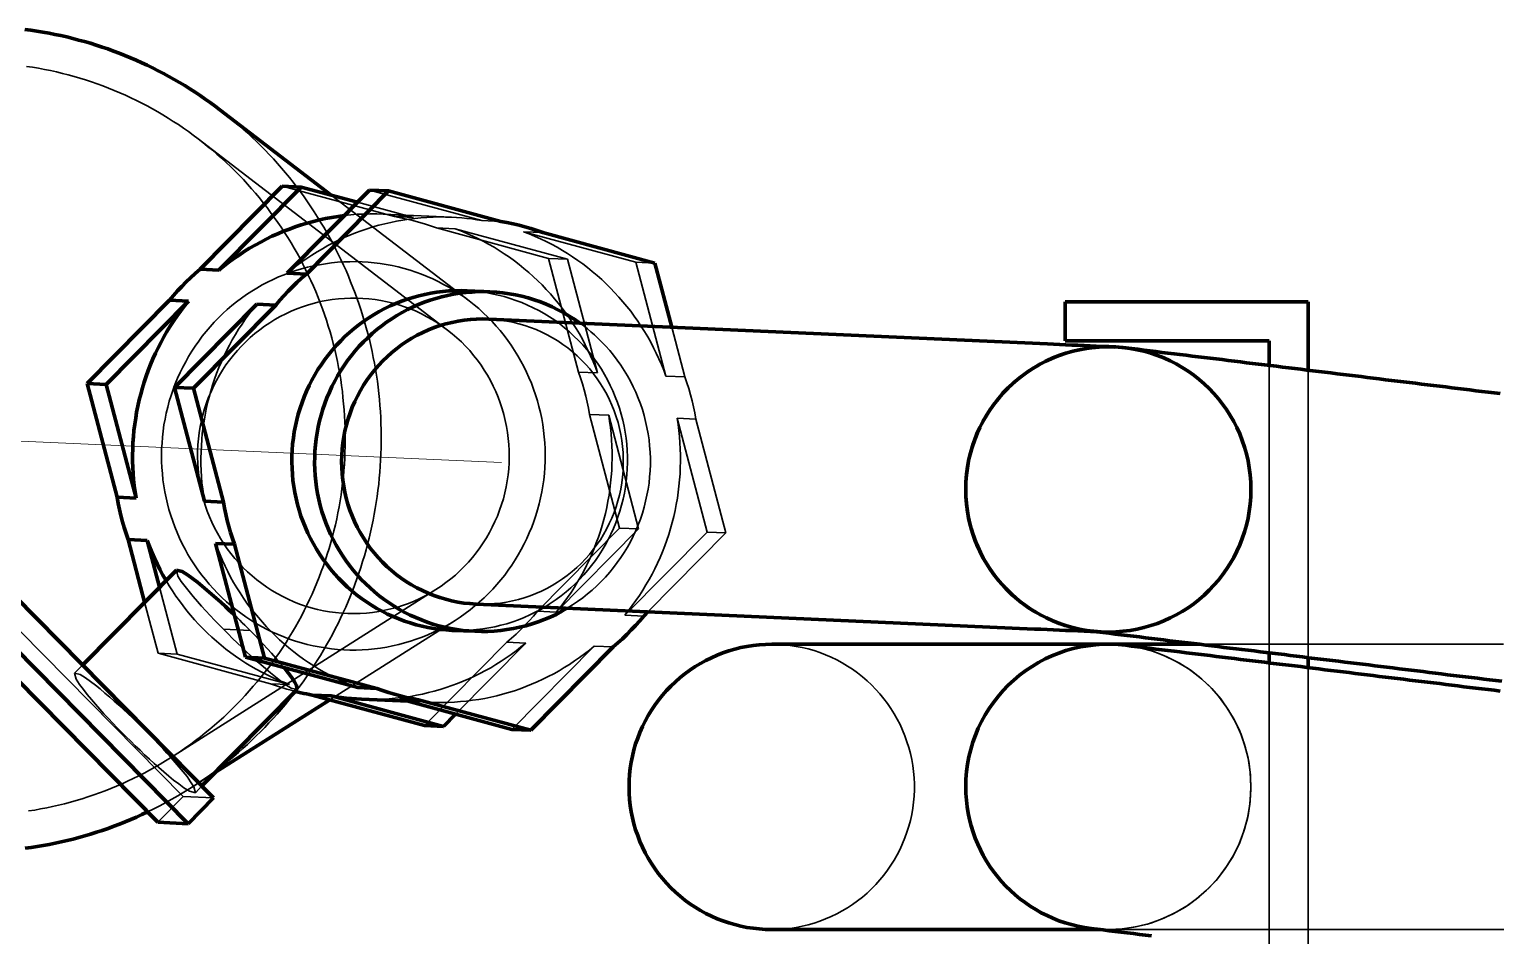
# Model space of a CAD drawing. Header units: millimetres. Extents: x 0 to 2382, y 0 to 420.
# Drawn here: x 144.09 to 156.19, y 164.79 to 172.25 of the extents above; entities that cross this region are included whole.
import ezdxf

# ---------------------------------------------------------------- set-up
doc = ezdxf.new("R2010")
doc.units = ezdxf.units.MM
doc.linetypes.add('IRAM-E-TRAZOS', pattern=[5, 4, -1])
doc.linetypes.add('IRAM-F-TRAZO-PUNTO', pattern=[20, 15, -2, 1, -2])
for name, color, linetype, lineweight in [('01-VISIBLE', 7, 'CONTINUOUS', 70), ('02-OCULTA', 4, 'IRAM-E-TRAZOS', 35), ('03-EJE', 1, 'IRAM-F-TRAZO-PUNTO', 18)]:
    doc.layers.add(name, color=color, linetype=linetype, lineweight=lineweight)

msp = doc.modelspace()

# ---------------------------------------------------------------- linework, layer by layer
at = {"layer": '01-VISIBLE'}
for p, q in [((146.573, 170.887), (145.656, 171.591)), ((146.17, 170.961), (145.492, 170.276)), ((146.326, 170.954), (145.648, 170.269)), ((146.17, 170.961), (146.326, 170.954)), ((146.889, 170.929), (146.211, 170.244)), ((146.79, 170.829), (146.326, 170.954)), ((147.046, 170.922), (146.368, 170.237)), ((146.889, 170.929), (147.046, 170.922)), ((147.971, 170.671), (147.046, 170.922)), ((149.239, 170.327), (148.315, 170.578)), ((149.379, 169.799), (149.239, 170.327)), ((145.492, 170.276), (145.648, 170.269)), ((146.211, 170.244), (146.368, 170.237)), ((147.694, 170.099), (147.881, 170.091)), ((145.24, 170.021), (144.562, 169.335)), ((145.396, 170.014), (144.718, 169.328)), ((145.24, 170.021), (145.396, 170.014)), ((145.959, 169.989), (145.281, 169.303)), ((146.116, 169.982), (145.438, 169.296)), ((145.959, 169.989), (146.116, 169.982)), ((154.62, 170.008), (152.62, 170.008)), ((152.62, 169.688), (152.62, 170.008)), ((154.62, 169.445), (154.62, 170.008)), ((152.473, 169.661), (147.871, 169.866)), ((152.62, 169.688), (154.3, 169.688)), ((154.3, 169.484), (154.3, 169.688)), ((145.604, 165.922), (142.133, 169.441)), ((144.562, 169.335), (144.809, 168.398)), ((144.562, 169.335), (144.718, 169.328)), ((145.395, 165.709), (141.923, 169.228)), ((144.718, 169.328), (144.965, 168.391)), ((145.281, 169.303), (145.438, 169.296)), ((145.281, 169.303), (145.528, 168.366)), ((145.438, 169.296), (145.685, 168.359)), ((145.144, 165.721), (141.803, 169.107)), ((144.809, 168.398), (144.965, 168.391)), ((145.528, 168.366), (145.685, 168.359)), ((144.9, 168.05), (145.057, 168.043)), ((144.9, 168.05), (145.036, 167.534)), ((145.057, 168.043), (145.158, 167.658)), ((145.62, 168.018), (145.776, 168.011)), ((145.62, 168.018), (145.867, 167.081)), ((145.776, 168.011), (146.023, 167.074)), ((145.297, 167.798), (144.524, 167.016)), ((152.368, 167.313), (147.767, 167.518)), ((149.147, 167.42), (149.182, 167.455)), ((147.569, 167.302), (147.757, 167.294)), ((148.217, 166.479), (148.895, 167.165)), ((150.384, 167.188), (150.302, 167.188)), ((150.302, 167.188), (150.384, 167.188)), ((152.223, 167.188), (150.854, 167.188)), ((152.913, 167.188), (152.693, 167.188)), ((145.867, 167.081), (146.023, 167.074)), ((145.867, 167.081), (146.792, 166.83)), ((146.023, 167.074), (146.948, 166.823)), ((154.3, 167.034), (154.3, 167.117)), ((154.62, 166.995), (154.62, 167.078)), ((146.293, 166.814), (145.508, 166.02)), ((146.792, 166.83), (146.948, 166.823)), ((146.561, 166.73), (145.62, 166.133)), ((146.416, 166.769), (146.572, 166.762)), ((146.416, 166.769), (147.341, 166.518)), ((146.572, 166.762), (147.497, 166.511)), ((146.823, 166.735), (147.207, 166.718)), ((147.136, 166.737), (147.292, 166.73)), ((147.136, 166.737), (148.06, 166.486)), ((147.292, 166.73), (148.217, 166.479)), ((147.497, 166.511), (147.597, 166.612)), ((147.341, 166.518), (147.497, 166.511)), ((148.06, 166.486), (148.217, 166.479)), ((145.395, 165.709), (145.604, 165.922)), ((145.144, 165.721), (145.395, 165.709)), ((150.384, 164.838), (150.302, 164.838)), ((150.302, 164.838), (150.384, 164.838)), ((152.223, 164.838), (150.854, 164.838)), ((152.903, 164.838), (152.693, 164.838))]:
    msp.add_line(p, q, dxfattribs=at)
for points in [[(144.049, 172.252), (144.099, 172.246), (144.149, 172.238), (144.198, 172.23), (144.248, 172.221), (144.297, 172.211), (144.346, 172.201), (144.395, 172.19), (144.444, 172.178), (144.492, 172.165), (144.541, 172.152), (144.589, 172.138), (144.637, 172.123), (144.685, 172.107), (144.732, 172.091), (144.78, 172.074), (144.827, 172.056), (144.873, 172.038), (144.92, 172.018), (144.966, 171.999), (145.012, 171.978), (145.057, 171.957), (145.102, 171.935), (145.147, 171.912), (145.192, 171.889), (145.236, 171.865), (145.28, 171.841), (145.323, 171.815), (145.366, 171.789), (145.409, 171.763), (145.451, 171.736), (145.493, 171.708), (145.534, 171.679), (145.575, 171.65), (145.616, 171.621), (145.656, 171.591)], [(146.681, 170.719), (146.63, 170.712), (146.579, 170.704), (146.527, 170.694), (146.477, 170.683), (146.426, 170.671), (146.376, 170.657), (146.326, 170.642), (146.277, 170.626), (146.228, 170.608), (146.18, 170.589), (146.132, 170.569), (146.085, 170.548), (146.038, 170.525), (145.992, 170.501), (145.946, 170.476), (145.901, 170.45), (145.857, 170.423), (145.814, 170.394), (145.771, 170.364), (145.729, 170.334), (145.688, 170.302), (145.648, 170.269)], [(148.315, 170.578), (148.267, 170.595), (148.218, 170.611), (148.169, 170.626), (148.12, 170.639), (148.071, 170.651), (148.021, 170.662), (147.971, 170.671)], [(145.492, 170.276), (145.453, 170.242), (145.415, 170.207), (145.378, 170.172), (145.342, 170.135), (145.307, 170.098), (145.273, 170.06), (145.24, 170.021)], [(146.368, 170.237), (146.329, 170.203), (146.291, 170.168), (146.254, 170.133), (146.218, 170.096), (146.183, 170.059), (146.149, 170.021), (146.116, 169.982)], [(147.694, 170.099), (147.643, 170.101), (147.593, 170.1), (147.543, 170.098), (147.493, 170.093), (147.443, 170.087), (147.394, 170.079), (147.344, 170.07), (147.295, 170.058), (147.247, 170.045), (147.199, 170.03), (147.152, 170.013), (147.105, 169.995), (147.059, 169.974), (147.014, 169.952), (146.969, 169.929), (146.926, 169.904), (146.883, 169.877), (146.842, 169.849), (146.801, 169.819), (146.762, 169.788), (146.723, 169.756), (146.686, 169.722), (146.651, 169.686), (146.616, 169.65), (146.583, 169.612), (146.551, 169.573), (146.521, 169.533), (146.492, 169.492), (146.464, 169.45), (146.438, 169.407), (146.414, 169.363), (146.391, 169.318), (146.37, 169.273), (146.35, 169.227), (146.333, 169.18), (146.316, 169.132), (146.302, 169.084), (146.289, 169.035), (146.278, 168.986), (146.269, 168.937), (146.261, 168.887), (146.255, 168.837), (146.251, 168.787), (146.249, 168.737), (146.249, 168.687), (146.25, 168.637), (146.253, 168.587), (146.258, 168.537), (146.265, 168.487), (146.273, 168.437), (146.283, 168.388), (146.295, 168.339), (146.309, 168.291), (146.324, 168.243), (146.341, 168.196), (146.36, 168.149), (146.38, 168.103), (146.402, 168.058), (146.426, 168.014), (146.451, 167.97), (146.478, 167.928), (146.506, 167.886), (146.536, 167.846), (146.567, 167.806), (146.599, 167.768), (146.633, 167.731), (146.668, 167.695), (146.705, 167.66), (146.743, 167.627), (146.782, 167.595), (146.822, 167.565), (146.863, 167.536), (146.905, 167.509), (146.948, 167.483), (146.992, 167.459), (147.037, 167.436), (147.082, 167.415), (147.129, 167.396), (147.176, 167.378), (147.224, 167.363), (147.272, 167.348), (147.321, 167.336), (147.37, 167.326), (147.419, 167.317), (147.469, 167.31), (147.519, 167.305), (147.569, 167.302)], [(147.881, 170.091), (147.831, 170.092), (147.781, 170.092), (147.731, 170.089), (147.681, 170.085), (147.631, 170.079), (147.581, 170.071), (147.532, 170.061), (147.483, 170.05), (147.435, 170.037), (147.387, 170.022), (147.339, 170.005), (147.293, 169.986), (147.247, 169.966), (147.201, 169.944), (147.157, 169.921), (147.113, 169.895), (147.071, 169.869), (147.029, 169.841), (146.989, 169.811), (146.949, 169.78), (146.911, 169.747), (146.874, 169.713), (146.838, 169.678), (146.804, 169.642), (146.771, 169.604), (146.739, 169.565), (146.708, 169.525), (146.679, 169.484), (146.652, 169.442), (146.626, 169.399), (146.602, 169.355), (146.579, 169.31), (146.558, 169.264), (146.538, 169.218), (146.52, 169.171), (146.504, 169.124), (146.49, 169.076), (146.477, 169.027), (146.466, 168.978), (146.456, 168.929), (146.449, 168.879), (146.443, 168.829), (146.439, 168.779), (146.437, 168.729), (146.436, 168.679), (146.438, 168.628), (146.441, 168.578), (146.446, 168.528), (146.452, 168.478), (146.461, 168.429), (146.471, 168.38), (146.483, 168.331), (146.496, 168.282), (146.512, 168.235), (146.529, 168.187), (146.548, 168.141), (146.568, 168.095), (146.59, 168.05), (146.614, 168.005), (146.639, 167.962), (146.665, 167.919), (146.694, 167.878), (146.723, 167.837), (146.754, 167.798), (146.787, 167.759), (146.821, 167.722), (146.856, 167.687), (146.893, 167.652), (146.93, 167.619), (146.969, 167.587), (147.009, 167.557), (147.05, 167.528), (147.092, 167.5), (147.136, 167.475), (147.18, 167.45), (147.224, 167.428), (147.27, 167.407), (147.317, 167.388), (147.364, 167.37), (147.411, 167.354), (147.46, 167.34), (147.508, 167.328), (147.557, 167.317), (147.607, 167.309), (147.657, 167.302), (147.707, 167.297), (147.757, 167.294)], [(148.622, 169.833), (148.579, 169.863), (148.534, 169.891), (148.488, 169.918), (148.441, 169.943), (148.394, 169.966), (148.345, 169.988), (148.296, 170.007), (148.246, 170.024), (148.195, 170.04), (148.144, 170.054), (148.092, 170.065), (148.04, 170.075), (147.987, 170.082), (147.934, 170.088), (147.881, 170.091)], [(145.396, 170.014), (145.364, 169.974), (145.333, 169.933), (145.304, 169.892), (145.275, 169.85), (145.247, 169.808), (145.22, 169.764), (145.195, 169.72), (145.171, 169.675), (145.147, 169.63), (145.125, 169.584), (145.104, 169.538), (145.085, 169.491), (145.066, 169.443), (145.049, 169.395), (145.033, 169.347), (145.018, 169.299), (145.004, 169.249), (144.992, 169.2), (144.98, 169.15), (144.97, 169.1), (144.962, 169.05), (144.954, 169), (144.948, 168.949), (144.943, 168.899), (144.94, 168.848), (144.938, 168.797), (144.936, 168.746), (144.937, 168.695), (144.938, 168.644), (144.941, 168.594), (144.945, 168.543), (144.95, 168.492), (144.957, 168.442), (144.965, 168.391)], [(146.659, 168.692), (146.66, 168.743), (146.663, 168.794), (146.669, 168.845), (146.676, 168.895), (146.686, 168.945), (146.698, 168.995), (146.712, 169.044), (146.728, 169.092), (146.746, 169.14), (146.767, 169.186), (146.789, 169.232), (146.813, 169.277), (146.839, 169.321), (146.867, 169.363), (146.897, 169.405), (146.929, 169.445), (146.962, 169.483), (146.997, 169.521), (147.033, 169.556), (147.071, 169.59), (147.111, 169.622), (147.152, 169.653), (147.194, 169.681), (147.237, 169.708), (147.282, 169.733), (147.327, 169.756), (147.374, 169.777), (147.421, 169.796), (147.469, 169.812), (147.518, 169.827), (147.568, 169.839), (147.618, 169.849), (147.668, 169.857), (147.719, 169.863), (147.769, 169.866), (147.82, 169.867), (147.871, 169.866)], [(152.473, 169.661), (152.523, 169.659), (152.574, 169.657), (152.624, 169.654), (152.674, 169.652), (152.725, 169.65), (152.775, 169.648), (152.826, 169.645), (152.876, 169.643), (152.926, 169.641), (152.977, 169.639), (153.027, 169.636)], [(156.202, 169.252), (156.153, 169.258), (156.103, 169.264), (156.053, 169.27), (156.003, 169.276), (155.954, 169.282), (155.904, 169.288), (155.854, 169.294), (155.804, 169.301), (155.755, 169.307), (155.705, 169.313), (155.655, 169.319), (155.605, 169.325), (155.556, 169.331), (155.506, 169.337), (155.456, 169.343), (155.406, 169.349), (155.356, 169.355), (155.307, 169.361), (155.257, 169.367), (155.207, 169.373), (155.157, 169.38), (155.108, 169.386), (155.058, 169.392), (155.008, 169.398), (154.958, 169.404), (154.909, 169.41), (154.859, 169.416), (154.809, 169.422), (154.759, 169.428), (154.71, 169.434), (154.66, 169.44), (154.61, 169.446), (154.56, 169.453), (154.511, 169.459), (154.461, 169.465), (154.411, 169.471), (154.361, 169.477), (154.312, 169.483), (154.262, 169.489), (154.212, 169.495), (154.162, 169.501), (154.113, 169.507), (154.063, 169.513), (154.013, 169.519), (153.963, 169.525), (153.914, 169.532), (153.864, 169.538), (153.814, 169.544), (153.764, 169.55), (153.715, 169.556), (153.665, 169.562), (153.615, 169.568), (153.565, 169.574), (153.516, 169.58), (153.466, 169.586), (153.416, 169.592), (153.366, 169.598), (153.317, 169.605), (153.267, 169.611), (153.217, 169.617), (153.167, 169.623), (153.118, 169.629)], [(147.767, 167.518), (147.716, 167.522), (147.665, 167.527), (147.615, 167.535), (147.565, 167.546), (147.516, 167.558), (147.467, 167.572), (147.419, 167.589), (147.371, 167.608), (147.325, 167.629), (147.279, 167.651), (147.235, 167.676), (147.192, 167.703), (147.15, 167.732), (147.109, 167.762), (147.069, 167.795), (147.031, 167.828), (146.995, 167.864), (146.96, 167.901), (146.927, 167.94), (146.895, 167.98), (146.866, 168.021), (146.838, 168.064), (146.812, 168.108), (146.788, 168.152), (146.766, 168.198), (146.745, 168.245), (146.727, 168.293), (146.711, 168.341), (146.697, 168.39), (146.685, 168.44), (146.676, 168.49), (146.668, 168.54), (146.663, 168.591), (146.66, 168.641), (146.659, 168.692)], [(144.809, 168.398), (144.818, 168.348), (144.828, 168.297), (144.84, 168.247), (144.853, 168.197), (144.868, 168.148), (144.883, 168.099), (144.9, 168.05)], [(145.685, 168.359), (145.694, 168.309), (145.704, 168.258), (145.716, 168.208), (145.729, 168.158), (145.744, 168.109), (145.759, 168.06), (145.776, 168.011)], [(145.057, 168.043), (145.075, 167.994), (145.095, 167.946), (145.116, 167.898), (145.138, 167.85), (145.162, 167.804), (145.186, 167.757), (145.212, 167.712)], [(145.775, 167.428), (145.738, 167.464), (145.701, 167.498), (145.664, 167.533), (145.626, 167.567), (145.587, 167.601), (145.549, 167.634), (145.51, 167.667), (145.47, 167.699), (145.43, 167.73), (145.388, 167.76), (145.345, 167.787), (145.297, 167.798)], [(147.757, 167.294), (147.81, 167.292), (147.863, 167.293), (147.916, 167.296), (147.969, 167.301), (148.021, 167.308), (148.074, 167.317), (148.125, 167.327), (148.177, 167.34), (148.228, 167.355), (148.278, 167.372), (148.328, 167.391), (148.377, 167.412), (148.425, 167.434), (148.472, 167.459), (148.518, 167.485)], [(148.895, 167.165), (148.934, 167.198), (148.972, 167.233), (149.009, 167.268), (149.045, 167.305), (149.08, 167.342), (149.114, 167.381), (149.147, 167.42)], [(152.368, 167.313), (152.419, 167.311), (152.47, 167.309), (152.521, 167.307), (152.572, 167.304), (152.623, 167.302), (152.674, 167.3), (152.725, 167.297), (152.776, 167.295), (152.827, 167.293), (152.877, 167.291)], [(156.216, 166.883), (156.166, 166.889), (156.116, 166.895), (156.067, 166.901), (156.017, 166.907), (155.967, 166.913), (155.917, 166.919), (155.868, 166.925), (155.818, 166.931), (155.768, 166.937), (155.718, 166.944), (155.669, 166.95), (155.619, 166.956), (155.569, 166.962), (155.519, 166.968), (155.469, 166.974), (155.42, 166.98), (155.37, 166.986), (155.32, 166.992), (155.27, 166.998), (155.221, 167.004), (155.171, 167.01), (155.121, 167.017), (155.071, 167.023), (155.022, 167.029), (154.972, 167.035), (154.922, 167.041), (154.872, 167.047), (154.823, 167.053), (154.773, 167.059), (154.723, 167.065), (154.673, 167.071), (154.624, 167.077), (154.574, 167.083), (154.524, 167.089), (154.474, 167.096), (154.425, 167.102), (154.375, 167.108), (154.325, 167.114), (154.275, 167.12), (154.226, 167.126), (154.176, 167.132), (154.126, 167.138), (154.076, 167.144), (154.027, 167.15), (153.977, 167.156), (153.927, 167.162), (153.877, 167.168), (153.828, 167.175), (153.778, 167.181), (153.728, 167.187), (153.678, 167.193), (153.629, 167.199), (153.579, 167.205), (153.529, 167.211), (153.479, 167.217), (153.43, 167.223), (153.38, 167.229), (153.33, 167.235), (153.28, 167.241), (153.231, 167.248), (153.181, 167.254), (153.131, 167.26), (153.081, 167.266), (153.032, 167.272), (152.982, 167.278), (152.932, 167.284), (152.882, 167.29), (152.832, 167.296)], [(149.027, 166.013), (149.028, 166.064), (149.031, 166.115), (149.037, 166.166), (149.045, 166.217), (149.055, 166.267), (149.067, 166.317), (149.081, 166.366), (149.098, 166.414), (149.116, 166.462), (149.137, 166.509), (149.16, 166.555), (149.184, 166.6), (149.211, 166.644), (149.239, 166.686), (149.27, 166.728), (149.302, 166.768), (149.336, 166.806), (149.371, 166.843), (149.408, 166.879), (149.447, 166.913), (149.487, 166.945), (149.528, 166.975), (149.571, 167.003), (149.614, 167.03), (149.659, 167.055), (149.705, 167.077), (149.752, 167.098), (149.8, 167.117), (149.849, 167.133), (149.898, 167.147), (149.948, 167.16), (149.998, 167.17), (150.049, 167.177), (150.099, 167.183), (150.151, 167.186), (150.202, 167.188)], [(150.302, 167.188), (150.285, 167.188), (150.268, 167.188), (150.252, 167.188), (150.235, 167.188), (150.218, 167.188), (150.202, 167.188)], [(150.302, 167.188), (150.285, 167.188), (150.268, 167.188), (150.252, 167.188), (150.235, 167.188), (150.218, 167.188), (150.202, 167.188)], [(150.854, 167.188), (150.802, 167.188), (150.75, 167.188), (150.698, 167.188), (150.645, 167.188), (150.593, 167.188), (150.541, 167.188), (150.488, 167.188), (150.436, 167.188), (150.384, 167.188)], [(152.693, 167.188), (152.641, 167.188), (152.589, 167.188), (152.536, 167.188), (152.484, 167.188), (152.432, 167.188), (152.379, 167.188), (152.327, 167.188), (152.275, 167.188), (152.223, 167.188)], [(152.223, 167.188), (152.275, 167.188), (152.327, 167.188), (152.379, 167.188), (152.432, 167.188), (152.484, 167.188), (152.536, 167.188), (152.589, 167.188), (152.641, 167.188), (152.693, 167.188)], [(152.913, 167.188), (152.923, 167.188), (152.933, 167.188), (152.944, 167.188), (152.954, 167.188), (152.965, 167.188), (152.975, 167.188)], [(153.722, 167.188), (153.668, 167.188), (153.615, 167.188), (153.562, 167.188), (153.508, 167.188), (153.455, 167.188), (153.402, 167.188), (153.348, 167.188), (153.295, 167.188), (153.242, 167.188), (153.188, 167.188), (153.135, 167.188), (153.082, 167.188), (153.028, 167.188), (152.975, 167.188)], [(156.202, 166.802), (156.153, 166.808), (156.103, 166.814), (156.053, 166.82), (156.003, 166.826), (155.954, 166.832), (155.904, 166.838), (155.854, 166.844), (155.804, 166.851), (155.755, 166.857), (155.705, 166.863), (155.655, 166.869), (155.605, 166.875), (155.556, 166.881), (155.506, 166.887), (155.456, 166.893), (155.406, 166.899), (155.356, 166.905), (155.307, 166.911), (155.257, 166.917), (155.207, 166.923), (155.157, 166.93), (155.108, 166.936), (155.058, 166.942), (155.008, 166.948), (154.958, 166.954), (154.909, 166.96), (154.859, 166.966), (154.809, 166.972), (154.759, 166.978), (154.71, 166.984), (154.66, 166.99), (154.61, 166.996), (154.56, 167.003), (154.511, 167.009), (154.461, 167.015), (154.411, 167.021), (154.361, 167.027), (154.312, 167.033), (154.262, 167.039), (154.212, 167.045), (154.162, 167.051), (154.113, 167.057), (154.063, 167.063), (154.013, 167.069), (153.963, 167.075), (153.914, 167.082), (153.864, 167.088), (153.814, 167.094), (153.764, 167.1), (153.715, 167.106), (153.665, 167.112), (153.615, 167.118), (153.565, 167.124), (153.516, 167.13), (153.466, 167.136), (153.416, 167.142), (153.366, 167.148), (153.317, 167.155), (153.267, 167.161), (153.217, 167.167), (153.167, 167.173), (153.118, 167.179)], [(146.293, 166.814), (146.288, 166.848), (146.27, 166.879), (146.25, 166.909), (146.228, 166.939), (146.206, 166.967), (146.184, 166.995)], [(146.278, 166.799), (146.301, 166.793), (146.324, 166.788), (146.347, 166.783), (146.37, 166.778), (146.393, 166.773), (146.416, 166.769)], [(146.948, 166.823), (146.996, 166.806), (147.045, 166.79), (147.093, 166.776), (147.143, 166.762), (147.192, 166.75), (147.242, 166.74), (147.292, 166.73)], [(146.572, 166.762), (146.614, 166.755), (146.655, 166.749), (146.697, 166.744), (146.739, 166.74), (146.781, 166.737), (146.823, 166.735)], [(149.027, 166.013), (149.028, 165.961), (149.031, 165.91), (149.037, 165.859), (149.045, 165.808), (149.055, 165.758), (149.067, 165.708), (149.081, 165.659), (149.098, 165.611), (149.116, 165.563), (149.137, 165.516), (149.16, 165.47), (149.184, 165.425), (149.211, 165.381), (149.239, 165.339), (149.27, 165.297), (149.302, 165.257), (149.336, 165.219), (149.371, 165.182), (149.408, 165.146), (149.447, 165.112), (149.487, 165.08), (149.528, 165.05), (149.571, 165.022), (149.614, 164.995), (149.659, 164.97), (149.705, 164.948), (149.752, 164.927), (149.8, 164.908), (149.849, 164.892), (149.898, 164.878), (149.948, 164.865), (149.998, 164.855), (150.049, 164.848), (150.099, 164.842), (150.151, 164.839), (150.202, 164.838)], [(145.06, 165.806), (145.014, 165.785), (144.969, 165.764), (144.922, 165.744), (144.876, 165.725), (144.829, 165.706), (144.782, 165.688), (144.735, 165.671), (144.687, 165.654), (144.639, 165.639), (144.591, 165.624), (144.543, 165.609), (144.495, 165.596), (144.446, 165.583), (144.397, 165.571), (144.348, 165.559), (144.299, 165.549), (144.249, 165.539), (144.2, 165.53), (144.15, 165.521), (144.1, 165.514), (144.051, 165.507)], [(150.302, 164.838), (150.285, 164.838), (150.268, 164.838), (150.252, 164.838), (150.235, 164.838), (150.218, 164.838), (150.202, 164.838)], [(150.302, 164.838), (150.285, 164.838), (150.268, 164.838), (150.252, 164.838), (150.235, 164.838), (150.218, 164.838), (150.202, 164.838)], [(150.854, 164.838), (150.802, 164.838), (150.75, 164.838), (150.698, 164.838), (150.645, 164.838), (150.593, 164.838), (150.541, 164.838), (150.488, 164.838), (150.436, 164.838), (150.384, 164.838)], [(152.693, 164.838), (152.641, 164.838), (152.589, 164.838), (152.536, 164.838), (152.484, 164.838), (152.432, 164.838), (152.379, 164.838), (152.327, 164.838), (152.275, 164.838), (152.223, 164.838)], [(152.223, 164.838), (152.275, 164.838), (152.327, 164.838), (152.379, 164.838), (152.432, 164.838), (152.484, 164.838), (152.536, 164.838), (152.589, 164.838), (152.641, 164.838), (152.693, 164.838)], [(153.33, 164.785), (153.28, 164.791), (153.231, 164.798), (153.181, 164.804), (153.131, 164.81), (153.081, 164.816), (153.032, 164.822), (152.982, 164.828), (152.932, 164.834), (152.882, 164.84), (152.832, 164.846)]]:
    msp.add_lwpolyline(points, dxfattribs=at)
msp.add_circle((152.975, 168.463), 1.175, dxfattribs=at)
for centre, start, end in [((152.975, 168.463), 83.0333, -180), ((152.975, 168.463), 83.0311, 83.0333), ((152.975, 168.463), -180, -96.9667), ((152.975, 166.013), 83.0333, -180), ((152.975, 166.013), 83.0311, 83.0333), ((152.975, 166.013), -180, -96.9667), ((152.975, 166.013), 180, -96.9667)]:
    msp.add_arc(centre, 1.175, start, end, dxfattribs=at)
at = {"layer": '02-OCULTA'}
for p, q in [((147.531, 169.776), (145.477, 171.351)), ((147.095, 170.71), (146.17, 170.961)), ((147.814, 170.678), (146.889, 170.929)), ((147.71, 170.016), (146.573, 170.887)), ((147.251, 170.703), (146.79, 170.829)), ((147.001, 170.731), (147.564, 170.706)), ((147.095, 170.71), (147.251, 170.703)), ((147.814, 170.678), (147.971, 170.671)), ((147.439, 170.617), (147.595, 170.61)), ((148.363, 170.366), (147.439, 170.617)), ((148.52, 170.359), (147.595, 170.61)), ((148.158, 170.585), (148.315, 170.578)), ((149.083, 170.334), (148.158, 170.585)), ((148.61, 169.429), (148.363, 170.366)), ((148.363, 170.366), (148.52, 170.359)), ((148.767, 169.422), (148.52, 170.359)), ((149.33, 169.397), (149.083, 170.334)), ((149.083, 170.334), (149.239, 170.327)), ((152.62, 169.688), (152.62, 170.008)), ((152.62, 170.008), (154.62, 170.008)), ((154.62, 170.008), (152.62, 170.008)), ((152.62, 169.688), (152.62, 170.008)), ((152.62, 169.688), (152.62, 170.008)), ((152.62, 170.008), (154.62, 170.008)), ((154.62, 170.008), (154.62, 159.908)), ((154.62, 159.908), (154.62, 170.008)), ((154.62, 170.008), (154.62, 159.908)), ((149.486, 169.39), (149.379, 169.799)), ((152.62, 169.688), (154.3, 169.688)), ((152.62, 169.688), (154.3, 169.688)), ((152.62, 169.688), (154.3, 169.688)), ((154.3, 169.688), (154.3, 159.588)), ((154.3, 169.688), (154.3, 159.588)), ((154.3, 159.588), (154.3, 169.688)), ((145.354, 165.933), (141.866, 169.468)), ((154.3, 167.117), (154.3, 169.484)), ((148.61, 169.429), (148.767, 169.422)), ((149.33, 169.397), (149.486, 169.39)), ((154.62, 167.078), (154.62, 169.445)), ((148.702, 169.081), (148.859, 169.074)), ((148.949, 168.144), (148.702, 169.081)), ((149.105, 168.137), (148.859, 169.074)), ((149.422, 169.049), (149.578, 169.042)), ((149.669, 168.112), (149.422, 169.049)), ((149.825, 168.105), (149.578, 169.042)), ((148.271, 167.459), (148.949, 168.144)), ((148.427, 167.452), (149.105, 168.137)), ((148.949, 168.144), (149.105, 168.137)), ((148.991, 167.427), (149.669, 168.112)), ((149.182, 167.455), (149.825, 168.105)), ((149.669, 168.112), (149.825, 168.105)), ((145.158, 167.658), (145.304, 167.106)), ((147.436, 167.638), (145.249, 166.252)), ((145.036, 167.534), (145.147, 167.113)), ((148.271, 167.459), (148.427, 167.452)), ((148.991, 167.427), (149.147, 167.42)), ((145.686, 167.311), (145.905, 167.301)), ((147.593, 167.384), (146.561, 166.73)), ((147.341, 166.518), (148.019, 167.204)), ((147.597, 166.612), (148.175, 167.197)), ((148.019, 167.204), (148.175, 167.197)), ((148.06, 166.486), (148.738, 167.172)), ((148.738, 167.172), (148.895, 167.165)), ((150.854, 167.188), (152.223, 167.188)), ((152.693, 167.188), (152.913, 167.188)), ((145.147, 167.113), (146.072, 166.862)), ((145.147, 167.113), (145.304, 167.106)), ((145.304, 167.106), (146.229, 166.855)), ((154.3, 164.667), (154.3, 167.034)), ((144.524, 167.016), (144.458, 166.95)), ((154.62, 164.628), (154.62, 166.995)), ((146.072, 166.862), (146.229, 166.855)), ((147.207, 166.718), (147.386, 166.71)), ((145.62, 166.133), (145.407, 165.998)), ((145.508, 166.02), (145.454, 165.965)), ((145.144, 165.721), (145.354, 165.933)), ((145.354, 165.933), (145.604, 165.922)), ((150.854, 164.838), (152.223, 164.838)), ((152.693, 164.838), (152.913, 164.838)), ((152.913, 164.838), (152.903, 164.838))]:
    msp.add_line(p, q, dxfattribs=at)
for points in [[(144.063, 171.948), (144.113, 171.94), (144.162, 171.932), (144.211, 171.923), (144.26, 171.913), (144.309, 171.902), (144.358, 171.89), (144.406, 171.878), (144.455, 171.865), (144.503, 171.851), (144.55, 171.836), (144.598, 171.82), (144.645, 171.804), (144.692, 171.787), (144.739, 171.769), (144.785, 171.75), (144.831, 171.73), (144.877, 171.71), (144.922, 171.689), (144.968, 171.668), (145.012, 171.645), (145.057, 171.622), (145.101, 171.598), (145.144, 171.573), (145.187, 171.548), (145.23, 171.522), (145.272, 171.495), (145.314, 171.468), (145.355, 171.44), (145.396, 171.411), (145.437, 171.381), (145.477, 171.351)], [(145.656, 171.591), (145.695, 171.56), (145.734, 171.528), (145.773, 171.497), (145.811, 171.464), (145.848, 171.431), (145.886, 171.397), (145.922, 171.363), (145.958, 171.329), (145.994, 171.293), (146.029, 171.258), (146.063, 171.221), (146.097, 171.185), (146.131, 171.147), (146.164, 171.11), (146.196, 171.071), (146.228, 171.033), (146.259, 170.994), (146.289, 170.954), (146.319, 170.914), (146.349, 170.873), (146.377, 170.832), (146.406, 170.791), (146.433, 170.749), (146.46, 170.707), (146.486, 170.665), (146.512, 170.622), (146.537, 170.578), (146.562, 170.535), (146.585, 170.491), (146.609, 170.446), (146.631, 170.402), (146.653, 170.357), (146.674, 170.311), (146.695, 170.266), (146.714, 170.22), (146.733, 170.173), (146.752, 170.127), (146.77, 170.08), (146.787, 170.033), (146.803, 169.986), (146.819, 169.938), (146.834, 169.891), (146.848, 169.843), (146.862, 169.794), (146.875, 169.746), (146.887, 169.698), (146.899, 169.649), (146.909, 169.6), (146.919, 169.551), (146.929, 169.502), (146.937, 169.453), (146.945, 169.403), (146.953, 169.354), (146.959, 169.304), (146.965, 169.254), (146.97, 169.204), (146.974, 169.155), (146.978, 169.105), (146.981, 169.055), (146.983, 169.005), (146.984, 168.955), (146.985, 168.905), (146.985, 168.855), (146.984, 168.805), (146.982, 168.755), (146.98, 168.705), (146.977, 168.655), (146.974, 168.605), (146.969, 168.555), (146.964, 168.505), (146.958, 168.455), (146.952, 168.406), (146.944, 168.356), (146.936, 168.307), (146.928, 168.258), (146.918, 168.209), (146.908, 168.16), (146.897, 168.111), (146.886, 168.062), (146.873, 168.013), (146.86, 167.965), (146.847, 167.917), (146.832, 167.869), (146.817, 167.821), (146.801, 167.774), (146.785, 167.727), (146.768, 167.68), (146.75, 167.633), (146.731, 167.586), (146.712, 167.54), (146.692, 167.494), (146.672, 167.449), (146.65, 167.403), (146.629, 167.358), (146.606, 167.314), (146.583, 167.269), (146.559, 167.225), (146.535, 167.182), (146.509, 167.138), (146.484, 167.095), (146.457, 167.053), (146.43, 167.011), (146.403, 166.969), (146.375, 166.928), (146.346, 166.887), (146.316, 166.846), (146.286, 166.806), (146.256, 166.767), (146.225, 166.727), (146.193, 166.689), (146.16, 166.651), (146.128, 166.613), (146.094, 166.576), (146.06, 166.539), (146.026, 166.503), (145.991, 166.467), (145.955, 166.432), (145.919, 166.397), (145.882, 166.363), (145.845, 166.329), (145.808, 166.296), (145.77, 166.264), (145.731, 166.232), (145.692, 166.201), (145.653, 166.17), (145.613, 166.14), (145.572, 166.11), (145.531, 166.081), (145.49, 166.053), (145.449, 166.025), (145.407, 165.998)], [(145.477, 171.351), (145.516, 171.32), (145.555, 171.289), (145.594, 171.257), (145.632, 171.224), (145.67, 171.191), (145.707, 171.156), (145.743, 171.122), (145.779, 171.087), (145.814, 171.051), (145.849, 171.015), (145.883, 170.978), (145.916, 170.94), (145.949, 170.902), (145.981, 170.864), (146.013, 170.825), (146.044, 170.785), (146.074, 170.745), (146.104, 170.704), (146.133, 170.663), (146.161, 170.622), (146.188, 170.58), (146.215, 170.537), (146.242, 170.495), (146.267, 170.451), (146.292, 170.408), (146.316, 170.364), (146.34, 170.319), (146.362, 170.274), (146.384, 170.229), (146.406, 170.184), (146.426, 170.138), (146.446, 170.092), (146.465, 170.045), (146.483, 169.999), (146.501, 169.951), (146.517, 169.904), (146.533, 169.856), (146.549, 169.809), (146.563, 169.761), (146.577, 169.712), (146.59, 169.664), (146.602, 169.615), (146.613, 169.566), (146.624, 169.517), (146.634, 169.468), (146.643, 169.418), (146.651, 169.369), (146.658, 169.319), (146.665, 169.269), (146.67, 169.219), (146.675, 169.169), (146.68, 169.119), (146.683, 169.069), (146.686, 169.019), (146.687, 168.969), (146.688, 168.919), (146.689, 168.868), (146.688, 168.818), (146.686, 168.768), (146.684, 168.718), (146.681, 168.668), (146.677, 168.618), (146.673, 168.567), (146.667, 168.518), (146.661, 168.468), (146.654, 168.418), (146.646, 168.368), (146.638, 168.319), (146.628, 168.27), (146.618, 168.22), (146.607, 168.171), (146.595, 168.123), (146.583, 168.074), (146.569, 168.025), (146.555, 167.977), (146.54, 167.929), (146.525, 167.882), (146.508, 167.834), (146.491, 167.787), (146.473, 167.74), (146.454, 167.693), (146.435, 167.647), (146.415, 167.601), (146.394, 167.555), (146.372, 167.51), (146.35, 167.465), (146.327, 167.42), (146.303, 167.376), (146.279, 167.332), (146.253, 167.289), (146.227, 167.246), (146.201, 167.203), (146.174, 167.161), (146.146, 167.119), (146.117, 167.078), (146.088, 167.037), (146.058, 166.997), (146.027, 166.957), (145.996, 166.918), (145.964, 166.879), (145.931, 166.841), (145.898, 166.803), (145.865, 166.766), (145.83, 166.729), (145.795, 166.693), (145.76, 166.658), (145.724, 166.623), (145.687, 166.588), (145.65, 166.555), (145.612, 166.521), (145.574, 166.489), (145.535, 166.457), (145.496, 166.426), (145.456, 166.395), (145.416, 166.365), (145.375, 166.336), (145.333, 166.307), (145.292, 166.279), (145.249, 166.252)], [(147.564, 170.706), (147.514, 170.707), (147.463, 170.708), (147.413, 170.707), (147.362, 170.704), (147.312, 170.701), (147.262, 170.696), (147.212, 170.689), (147.162, 170.682), (147.112, 170.673), (147.063, 170.663), (147.014, 170.652), (146.965, 170.639), (146.916, 170.625), (146.868, 170.61), (146.82, 170.594), (146.773, 170.576), (146.726, 170.558), (146.68, 170.538), (146.634, 170.516), (146.589, 170.494), (146.544, 170.471), (146.5, 170.446), (146.457, 170.42), (146.414, 170.393), (146.372, 170.366), (146.331, 170.337), (146.29, 170.307), (146.25, 170.276), (146.211, 170.244)], [(147.001, 170.731), (146.948, 170.732), (146.894, 170.733), (146.841, 170.731), (146.788, 170.729), (146.734, 170.724), (146.681, 170.719)], [(147.251, 170.703), (147.21, 170.71), (147.168, 170.716), (147.126, 170.721), (147.085, 170.725), (147.043, 170.728), (147.001, 170.731)], [(147.439, 170.617), (147.391, 170.634), (147.342, 170.65), (147.293, 170.665), (147.244, 170.678), (147.195, 170.69), (147.145, 170.701), (147.095, 170.71)], [(147.814, 170.678), (147.773, 170.685), (147.731, 170.691), (147.69, 170.696), (147.648, 170.7), (147.606, 170.703), (147.564, 170.706)], [(148.31, 170.147), (148.274, 170.182), (148.237, 170.217), (148.2, 170.251), (148.161, 170.283), (148.122, 170.315), (148.082, 170.346), (148.041, 170.375), (147.999, 170.404), (147.957, 170.431), (147.914, 170.458), (147.87, 170.483), (147.825, 170.507), (147.78, 170.53), (147.735, 170.552), (147.689, 170.572), (147.642, 170.592), (147.595, 170.61)], [(148.873, 170.122), (148.837, 170.157), (148.801, 170.192), (148.763, 170.226), (148.724, 170.258), (148.685, 170.29), (148.645, 170.32), (148.604, 170.35), (148.562, 170.379), (148.52, 170.406), (148.477, 170.432), (148.433, 170.458), (148.389, 170.482), (148.344, 170.505), (148.298, 170.527), (148.252, 170.547), (148.205, 170.567), (148.158, 170.585)], [(145.637, 167.608), (145.602, 167.645), (145.568, 167.682), (145.536, 167.721), (145.505, 167.76), (145.475, 167.801), (145.446, 167.842), (145.419, 167.884), (145.393, 167.927), (145.369, 167.971), (145.345, 168.016), (145.324, 168.061), (145.303, 168.107), (145.284, 168.154), (145.267, 168.201), (145.251, 168.248), (145.236, 168.297), (145.223, 168.345), (145.212, 168.394), (145.202, 168.443), (145.194, 168.493), (145.187, 168.543), (145.182, 168.593), (145.178, 168.643), (145.176, 168.693), (145.175, 168.743), (145.176, 168.794), (145.179, 168.844), (145.183, 168.894), (145.188, 168.944), (145.195, 168.994), (145.204, 169.043), (145.214, 169.092), (145.226, 169.141), (145.239, 169.19), (145.254, 169.238), (145.27, 169.285), (145.288, 169.333), (145.307, 169.379), (145.328, 169.425), (145.35, 169.47), (145.374, 169.515), (145.398, 169.558), (145.425, 169.601), (145.452, 169.643), (145.481, 169.684), (145.511, 169.725), (145.542, 169.764), (145.575, 169.802), (145.609, 169.84), (145.644, 169.876), (145.68, 169.911), (145.717, 169.945), (145.755, 169.977), (145.794, 170.009), (145.835, 170.039), (145.876, 170.068), (145.918, 170.095), (145.961, 170.122), (146.004, 170.147), (146.049, 170.17), (146.094, 170.192), (146.14, 170.213), (146.186, 170.232), (146.233, 170.249), (146.281, 170.265), (146.329, 170.28), (146.378, 170.293), (146.427, 170.304), (146.476, 170.314), (146.526, 170.322), (146.576, 170.329), (146.626, 170.334), (146.676, 170.338), (146.726, 170.339), (146.776, 170.34), (146.827, 170.338), (146.877, 170.335), (146.927, 170.33), (146.977, 170.324), (147.026, 170.316), (147.076, 170.307), (147.125, 170.296), (147.173, 170.283), (147.222, 170.269), (147.269, 170.253), (147.317, 170.236), (147.363, 170.217), (147.409, 170.197), (147.455, 170.175), (147.499, 170.152), (147.543, 170.128), (147.586, 170.102), (147.628, 170.074), (147.67, 170.046), (147.71, 170.016)], [(148.61, 169.691), (148.573, 169.726), (148.535, 169.761), (148.496, 169.794), (148.456, 169.826), (148.414, 169.856), (148.371, 169.884), (148.327, 169.911), (148.283, 169.936), (148.237, 169.96), (148.191, 169.982), (148.143, 170.002), (148.095, 170.02), (148.047, 170.036), (147.997, 170.051), (147.948, 170.064), (147.897, 170.075), (147.847, 170.084), (147.796, 170.091), (147.745, 170.096), (147.694, 170.099)], [(148.767, 169.422), (148.749, 169.47), (148.73, 169.517), (148.71, 169.564), (148.688, 169.61), (148.666, 169.655), (148.642, 169.7), (148.617, 169.744), (148.591, 169.788), (148.564, 169.831), (148.536, 169.873), (148.507, 169.915), (148.476, 169.955), (148.445, 169.995), (148.413, 170.034), (148.38, 170.073), (148.345, 170.11), (148.31, 170.147)], [(149.33, 169.397), (149.312, 169.445), (149.293, 169.492), (149.273, 169.538), (149.251, 169.584), (149.229, 169.63), (149.205, 169.675), (149.18, 169.719), (149.154, 169.763), (149.127, 169.806), (149.099, 169.848), (149.07, 169.889), (149.04, 169.93), (149.008, 169.97), (148.976, 170.009), (148.943, 170.048), (148.908, 170.085), (148.873, 170.122)], [(145.846, 167.82), (145.812, 167.857), (145.779, 167.895), (145.747, 167.934), (145.717, 167.974), (145.688, 168.016), (145.661, 168.059), (145.636, 168.102), (145.612, 168.147), (145.59, 168.192), (145.57, 168.238), (145.552, 168.285), (145.535, 168.333), (145.521, 168.381), (145.508, 168.43), (145.497, 168.479), (145.488, 168.529), (145.481, 168.579), (145.476, 168.629), (145.473, 168.679), (145.471, 168.729), (145.472, 168.78), (145.475, 168.83), (145.479, 168.88), (145.485, 168.93), (145.494, 168.98), (145.504, 169.029), (145.516, 169.078), (145.53, 169.127), (145.546, 169.175), (145.563, 169.222), (145.583, 169.268), (145.604, 169.314), (145.627, 169.359), (145.652, 169.403), (145.678, 169.446), (145.706, 169.488), (145.736, 169.529), (145.767, 169.568), (145.8, 169.607), (145.834, 169.644), (145.869, 169.679), (145.906, 169.714), (145.944, 169.747), (145.984, 169.778), (146.024, 169.808), (146.066, 169.836), (146.109, 169.862), (146.153, 169.887), (146.198, 169.91), (146.244, 169.931), (146.29, 169.951), (146.337, 169.968), (146.385, 169.984), (146.434, 169.998), (146.483, 170.01), (146.532, 170.02), (146.582, 170.028), (146.632, 170.034), (146.682, 170.037), (146.733, 170.039), (146.783, 170.039), (146.833, 170.037), (146.884, 170.033), (146.934, 170.027), (146.983, 170.019), (147.033, 170.009), (147.082, 169.997), (147.13, 169.983), (147.178, 169.968), (147.225, 169.95), (147.272, 169.93), (147.317, 169.909), (147.362, 169.886), (147.406, 169.861), (147.449, 169.835), (147.491, 169.806), (147.531, 169.776)], [(145.959, 169.989), (145.927, 169.949), (145.897, 169.908), (145.867, 169.867), (145.838, 169.825), (145.81, 169.782), (145.784, 169.739), (145.758, 169.695), (145.734, 169.65), (145.711, 169.605), (145.688, 169.559), (145.668, 169.513), (145.648, 169.466), (145.629, 169.418), (145.612, 169.37), (145.596, 169.322), (145.581, 169.273), (145.567, 169.224), (145.555, 169.175), (145.544, 169.125), (145.534, 169.075), (145.525, 169.025), (145.518, 168.975), (145.511, 168.924), (145.507, 168.874), (145.503, 168.823), (145.501, 168.772), (145.5, 168.721), (145.5, 168.67), (145.501, 168.619), (145.504, 168.568), (145.508, 168.518), (145.514, 168.467), (145.52, 168.417), (145.528, 168.366)], [(147.71, 170.016), (147.75, 169.984), (147.788, 169.952), (147.826, 169.918), (147.862, 169.883), (147.898, 169.846), (147.932, 169.809), (147.965, 169.771), (147.997, 169.731), (148.027, 169.691), (148.056, 169.65), (148.084, 169.607), (148.11, 169.564), (148.136, 169.52), (148.159, 169.476), (148.182, 169.43), (148.202, 169.384), (148.222, 169.338), (148.24, 169.29), (148.256, 169.243), (148.271, 169.194), (148.284, 169.145), (148.296, 169.096), (148.307, 169.047), (148.315, 168.997), (148.323, 168.947), (148.328, 168.897), (148.332, 168.846), (148.335, 168.796), (148.336, 168.745), (148.335, 168.695), (148.333, 168.644), (148.329, 168.594), (148.324, 168.543), (148.317, 168.493), (148.308, 168.443), (148.298, 168.394), (148.286, 168.345), (148.273, 168.296), (148.258, 168.247), (148.242, 168.2), (148.225, 168.152), (148.205, 168.105), (148.185, 168.059), (148.163, 168.014), (148.139, 167.969), (148.114, 167.925), (148.088, 167.882), (148.061, 167.839), (148.032, 167.798), (148.002, 167.757), (147.97, 167.718), (147.937, 167.679), (147.903, 167.642), (147.868, 167.605), (147.832, 167.57), (147.795, 167.536), (147.756, 167.503), (147.717, 167.471), (147.677, 167.441), (147.635, 167.412), (147.593, 167.384)], [(147.871, 169.866), (147.922, 169.863), (147.971, 169.857), (148.021, 169.85), (148.07, 169.84), (148.119, 169.828), (148.167, 169.813), (148.215, 169.797), (148.262, 169.779), (148.308, 169.759), (148.353, 169.736), (148.397, 169.712), (148.44, 169.686), (148.481, 169.658), (148.522, 169.628), (148.561, 169.597), (148.599, 169.563), (148.635, 169.529), (148.67, 169.492), (148.703, 169.455), (148.735, 169.415), (148.764, 169.375), (148.792, 169.333), (148.819, 169.29), (148.843, 169.247), (148.865, 169.202), (148.886, 169.156), (148.905, 169.109), (148.921, 169.062), (148.936, 169.014), (148.948, 168.965), (148.959, 168.916), (148.967, 168.866), (148.973, 168.816), (148.977, 168.766), (148.979, 168.716), (148.979, 168.666), (148.977, 168.616), (148.973, 168.565), (148.966, 168.516), (148.958, 168.466), (148.947, 168.417), (148.934, 168.368), (148.92, 168.32), (148.903, 168.273), (148.884, 168.226), (148.863, 168.181), (148.841, 168.136), (148.816, 168.092), (148.79, 168.049), (148.761, 168.008), (148.731, 167.967), (148.7, 167.928), (148.667, 167.891), (148.632, 167.854), (148.595, 167.82), (148.557, 167.787), (148.518, 167.755), (148.478, 167.726), (148.436, 167.698), (148.393, 167.672), (148.349, 167.647), (148.304, 167.625), (148.258, 167.605), (148.211, 167.587), (148.163, 167.571), (148.115, 167.557), (148.066, 167.545), (148.017, 167.535), (147.967, 167.527), (147.917, 167.522), (147.867, 167.518), (147.817, 167.517), (147.767, 167.518)], [(148.798, 169.682), (148.77, 169.709), (148.742, 169.736), (148.713, 169.761), (148.684, 169.786), (148.653, 169.81), (148.622, 169.833)], [(147.531, 169.776), (147.57, 169.745), (147.608, 169.712), (147.645, 169.678), (147.68, 169.643), (147.714, 169.606), (147.746, 169.567), (147.777, 169.528), (147.807, 169.487), (147.834, 169.445), (147.861, 169.403), (147.885, 169.359), (147.908, 169.314), (147.929, 169.269), (147.948, 169.222), (147.966, 169.175), (147.981, 169.128), (147.995, 169.08), (148.007, 169.031), (148.017, 168.982), (148.025, 168.932), (148.032, 168.883), (148.036, 168.833), (148.039, 168.783), (148.039, 168.733), (148.038, 168.683), (148.035, 168.633), (148.03, 168.583), (148.023, 168.533), (148.014, 168.484), (148.003, 168.435), (147.991, 168.386), (147.976, 168.338), (147.96, 168.291), (147.942, 168.244), (147.922, 168.198), (147.9, 168.153), (147.877, 168.108), (147.852, 168.065), (147.825, 168.022), (147.797, 167.981), (147.767, 167.941), (147.736, 167.902), (147.703, 167.864), (147.669, 167.827), (147.633, 167.792), (147.596, 167.758), (147.558, 167.726), (147.518, 167.695), (147.478, 167.666), (147.436, 167.638)], [(147.569, 167.302), (147.62, 167.301), (147.67, 167.301), (147.721, 167.304), (147.771, 167.308), (147.822, 167.314), (147.872, 167.322), (147.921, 167.332), (147.971, 167.344), (148.02, 167.357), (148.068, 167.373), (148.115, 167.39), (148.163, 167.409), (148.209, 167.429), (148.254, 167.452), (148.299, 167.475), (148.343, 167.501), (148.386, 167.528), (148.427, 167.557), (148.468, 167.587), (148.508, 167.619), (148.546, 167.652), (148.583, 167.686), (148.619, 167.722), (148.654, 167.759), (148.687, 167.797), (148.718, 167.837), (148.749, 167.877), (148.778, 167.919), (148.805, 167.962), (148.831, 168.005), (148.855, 168.05), (148.877, 168.095), (148.898, 168.141), (148.918, 168.188), (148.935, 168.236), (148.951, 168.284), (148.965, 168.332), (148.977, 168.382), (148.988, 168.431), (148.997, 168.481), (149.004, 168.531), (149.009, 168.582), (149.012, 168.632), (149.014, 168.683), (149.014, 168.733), (149.012, 168.784), (149.008, 168.835), (149.002, 168.885), (148.995, 168.935), (148.986, 168.985), (148.975, 169.034), (148.962, 169.083), (148.947, 169.132), (148.931, 169.18), (148.913, 169.227), (148.894, 169.274), (148.872, 169.32), (148.849, 169.365), (148.825, 169.409), (148.799, 169.453), (148.771, 169.495), (148.742, 169.536), (148.711, 169.577), (148.679, 169.616), (148.645, 169.654), (148.61, 169.691)], [(148.518, 167.485), (148.561, 167.512), (148.603, 167.54), (148.645, 167.57), (148.685, 167.602), (148.724, 167.634), (148.761, 167.669), (148.798, 167.704), (148.833, 167.741), (148.867, 167.78), (148.899, 167.819), (148.93, 167.86), (148.959, 167.901), (148.987, 167.944), (149.013, 167.988), (149.038, 168.032), (149.061, 168.078), (149.082, 168.124), (149.102, 168.171), (149.12, 168.219), (149.136, 168.267), (149.15, 168.316), (149.163, 168.365), (149.174, 168.415), (149.183, 168.465), (149.191, 168.515), (149.196, 168.566), (149.2, 168.617), (149.202, 168.668), (149.202, 168.719), (149.2, 168.77), (149.196, 168.821), (149.191, 168.871), (149.183, 168.922), (149.174, 168.972), (149.163, 169.022), (149.151, 169.071), (149.136, 169.12), (149.12, 169.168), (149.102, 169.216), (149.082, 169.263), (149.061, 169.309), (149.038, 169.355), (149.013, 169.399), (148.987, 169.443), (148.959, 169.486), (148.93, 169.527), (148.899, 169.568), (148.867, 169.607), (148.833, 169.645), (148.798, 169.682)], [(148.702, 169.081), (148.693, 169.132), (148.682, 169.182), (148.67, 169.232), (148.657, 169.282), (148.643, 169.332), (148.627, 169.381), (148.61, 169.429)], [(149.578, 169.042), (149.569, 169.093), (149.558, 169.143), (149.546, 169.193), (149.533, 169.243), (149.519, 169.293), (149.503, 169.342), (149.486, 169.39)], [(148.427, 167.452), (148.459, 167.491), (148.49, 167.532), (148.52, 167.573), (148.549, 167.615), (148.576, 167.658), (148.603, 167.701), (148.629, 167.745), (148.653, 167.79), (148.676, 167.835), (148.698, 167.881), (148.719, 167.928), (148.739, 167.975), (148.757, 168.022), (148.775, 168.07), (148.791, 168.118), (148.806, 168.167), (148.82, 168.216), (148.832, 168.265), (148.843, 168.315), (148.853, 168.365), (148.862, 168.415), (148.869, 168.466), (148.875, 168.516), (148.88, 168.567), (148.884, 168.618), (148.886, 168.668), (148.887, 168.719), (148.887, 168.77), (148.885, 168.821), (148.883, 168.872), (148.878, 168.923), (148.873, 168.973), (148.866, 169.024), (148.859, 169.074)], [(148.991, 167.427), (149.022, 167.466), (149.053, 167.507), (149.083, 167.548), (149.112, 167.59), (149.14, 167.633), (149.166, 167.676), (149.192, 167.72), (149.216, 167.765), (149.239, 167.81), (149.261, 167.856), (149.282, 167.903), (149.302, 167.95), (149.321, 167.997), (149.338, 168.045), (149.354, 168.093), (149.369, 168.142), (149.383, 168.191), (149.395, 168.24), (149.406, 168.29), (149.416, 168.34), (149.425, 168.39), (149.432, 168.44), (149.438, 168.491), (149.443, 168.542), (149.447, 168.592), (149.449, 168.643), (149.45, 168.694), (149.45, 168.745), (149.448, 168.796), (149.446, 168.847), (149.442, 168.898), (149.436, 168.948), (149.43, 168.999), (149.422, 169.049)], [(145.62, 168.018), (145.638, 167.971), (145.657, 167.924), (145.677, 167.877), (145.698, 167.831), (145.721, 167.786), (145.744, 167.741), (145.769, 167.697), (145.795, 167.653), (145.822, 167.611), (145.85, 167.568), (145.879, 167.527), (145.909, 167.486), (145.941, 167.446), (145.973, 167.407), (146.006, 167.369), (146.04, 167.332), (146.075, 167.295), (146.111, 167.259), (146.148, 167.225), (146.186, 167.191), (146.224, 167.158), (146.264, 167.126), (146.304, 167.096), (146.345, 167.066), (146.387, 167.037), (146.429, 167.01), (146.472, 166.983), (146.516, 166.958), (146.561, 166.934), (146.606, 166.911), (146.652, 166.889), (146.698, 166.868), (146.744, 166.849), (146.792, 166.83)], [(145.297, 167.798), (145.31, 167.749), (145.338, 167.705), (145.37, 167.663), (145.402, 167.622), (145.436, 167.581), (145.47, 167.541), (145.505, 167.502), (145.54, 167.463), (145.576, 167.425), (145.612, 167.386), (145.649, 167.348), (145.686, 167.311)], [(147.436, 167.638), (147.392, 167.612), (147.348, 167.587), (147.302, 167.564), (147.256, 167.543), (147.209, 167.524), (147.161, 167.507), (147.113, 167.491), (147.063, 167.478), (147.014, 167.467), (146.964, 167.457), (146.913, 167.45), (146.863, 167.444), (146.812, 167.441), (146.761, 167.44), (146.71, 167.44), (146.66, 167.443), (146.609, 167.448), (146.559, 167.455), (146.508, 167.464), (146.459, 167.475), (146.409, 167.487), (146.361, 167.502), (146.313, 167.519), (146.265, 167.538), (146.219, 167.558), (146.173, 167.58), (146.128, 167.605), (146.085, 167.631), (146.042, 167.658), (146, 167.687), (145.96, 167.718), (145.921, 167.751), (145.883, 167.785), (145.846, 167.82)], [(145.212, 167.712), (145.238, 167.669), (145.265, 167.627), (145.293, 167.585), (145.322, 167.544), (145.352, 167.504), (145.383, 167.464), (145.415, 167.426), (145.448, 167.388), (145.482, 167.351), (145.517, 167.315), (145.553, 167.28), (145.59, 167.245), (145.627, 167.212), (145.666, 167.18), (145.705, 167.148), (145.745, 167.118), (145.785, 167.089), (145.827, 167.06), (145.869, 167.033), (145.912, 167.007), (145.955, 166.982), (146, 166.958), (146.044, 166.935), (146.09, 166.913), (146.135, 166.893), (146.182, 166.874), (146.229, 166.855)], [(147.593, 167.384), (147.55, 167.357), (147.506, 167.332), (147.461, 167.309), (147.415, 167.287), (147.369, 167.266), (147.322, 167.247), (147.274, 167.229), (147.226, 167.213), (147.178, 167.198), (147.129, 167.185), (147.079, 167.174), (147.03, 167.164), (146.98, 167.156), (146.929, 167.15), (146.879, 167.145), (146.828, 167.142), (146.778, 167.14), (146.727, 167.14), (146.676, 167.142), (146.626, 167.145), (146.575, 167.15), (146.525, 167.157), (146.475, 167.165), (146.425, 167.175), (146.376, 167.186), (146.327, 167.199), (146.278, 167.214), (146.23, 167.23), (146.183, 167.248), (146.136, 167.267), (146.09, 167.288), (146.044, 167.31), (145.999, 167.334), (145.955, 167.359), (145.912, 167.386), (145.87, 167.414), (145.828, 167.443), (145.788, 167.473), (145.749, 167.505), (145.71, 167.538), (145.673, 167.573), (145.637, 167.608)], [(145.905, 167.301), (145.883, 167.323), (145.862, 167.344), (145.84, 167.365), (145.819, 167.386), (145.797, 167.408), (145.775, 167.428)], [(148.019, 167.204), (148.058, 167.237), (148.096, 167.272), (148.133, 167.307), (148.169, 167.344), (148.204, 167.381), (148.238, 167.42), (148.271, 167.459)], [(145.686, 167.311), (145.723, 167.273), (145.76, 167.236), (145.798, 167.199), (145.837, 167.163), (145.875, 167.126), (145.914, 167.09), (145.953, 167.055), (145.993, 167.02), (146.033, 166.985), (146.073, 166.951), (146.114, 166.918), (146.156, 166.885), (146.199, 166.854), (146.244, 166.826), (146.293, 166.814)], [(146.184, 166.995), (146.15, 167.035), (146.117, 167.074), (146.082, 167.113), (146.047, 167.151), (146.012, 167.189), (145.977, 167.227), (145.941, 167.264), (145.905, 167.301)], [(152.877, 167.291), (152.885, 167.29), (152.893, 167.29), (152.9, 167.29), (152.908, 167.289), (152.915, 167.289), (152.923, 167.289)], [(146.823, 166.735), (146.873, 166.733), (146.924, 166.733), (146.974, 166.734), (147.024, 166.736), (147.075, 166.74), (147.125, 166.745), (147.175, 166.751), (147.225, 166.758), (147.275, 166.767), (147.324, 166.777), (147.373, 166.789), (147.422, 166.801), (147.471, 166.815), (147.519, 166.83), (147.566, 166.847), (147.614, 166.864), (147.661, 166.883), (147.707, 166.903), (147.753, 166.924), (147.798, 166.946), (147.843, 166.97), (147.887, 166.994), (147.93, 167.02), (147.973, 167.047), (148.015, 167.075), (148.056, 167.104), (148.097, 167.134), (148.136, 167.165), (148.175, 167.197)], [(147.386, 166.71), (147.436, 166.708), (147.487, 166.708), (147.537, 166.709), (147.588, 166.711), (147.638, 166.715), (147.688, 166.72), (147.738, 166.726), (147.788, 166.733), (147.838, 166.742), (147.887, 166.752), (147.936, 166.764), (147.985, 166.776), (148.034, 166.79), (148.082, 166.805), (148.13, 166.821), (148.177, 166.839), (148.224, 166.858), (148.27, 166.878), (148.316, 166.899), (148.361, 166.921), (148.406, 166.945), (148.45, 166.969), (148.493, 166.995), (148.536, 167.022), (148.578, 167.05), (148.619, 167.079), (148.66, 167.109), (148.7, 167.14), (148.738, 167.172)], [(150.202, 167.188), (150.252, 167.186), (150.303, 167.183), (150.353, 167.178), (150.403, 167.17), (150.453, 167.16), (150.502, 167.149), (150.551, 167.135), (150.598, 167.119), (150.646, 167.1), (150.692, 167.08), (150.738, 167.058), (150.782, 167.034), (150.825, 167.008), (150.868, 166.981), (150.909, 166.951), (150.949, 166.92), (150.987, 166.887), (151.024, 166.852), (151.059, 166.816), (151.093, 166.778), (151.125, 166.739), (151.155, 166.699), (151.184, 166.657), (151.211, 166.615), (151.236, 166.571), (151.259, 166.526), (151.28, 166.48), (151.299, 166.433), (151.316, 166.385), (151.331, 166.337), (151.344, 166.288), (151.355, 166.239), (151.364, 166.189), (151.37, 166.139), (151.374, 166.088), (151.377, 166.038), (151.377, 165.987), (151.374, 165.937), (151.37, 165.886), (151.364, 165.836), (151.355, 165.786), (151.344, 165.737), (151.331, 165.688), (151.316, 165.64), (151.299, 165.592), (151.28, 165.545), (151.259, 165.499), (151.236, 165.454), (151.211, 165.41), (151.184, 165.368), (151.155, 165.326), (151.125, 165.286), (151.093, 165.247), (151.059, 165.209), (151.024, 165.173), (150.987, 165.138), (150.949, 165.105), (150.909, 165.074), (150.868, 165.044), (150.825, 165.017), (150.782, 164.991), (150.738, 164.967), (150.692, 164.945), (150.646, 164.925), (150.598, 164.906), (150.551, 164.89), (150.502, 164.876), (150.453, 164.865), (150.403, 164.855), (150.353, 164.847), (150.303, 164.842), (150.252, 164.839), (150.202, 164.838)], [(150.384, 167.188), (150.436, 167.188), (150.488, 167.188), (150.541, 167.188), (150.593, 167.188), (150.645, 167.188), (150.698, 167.188), (150.75, 167.188), (150.802, 167.188), (150.854, 167.188)], [(152.913, 167.188), (152.923, 167.188), (152.933, 167.188), (152.944, 167.188), (152.954, 167.188), (152.965, 167.188), (152.975, 167.188)], [(156.229, 167.188), (156.179, 167.188), (156.129, 167.188), (156.079, 167.188), (156.029, 167.188), (155.979, 167.188), (155.929, 167.188), (155.878, 167.188), (155.828, 167.188), (155.778, 167.188), (155.728, 167.188), (155.678, 167.188), (155.628, 167.188), (155.578, 167.188), (155.527, 167.188), (155.477, 167.188), (155.427, 167.188), (155.377, 167.188), (155.327, 167.188), (155.277, 167.188), (155.226, 167.188), (155.176, 167.188), (155.126, 167.188), (155.076, 167.188), (155.026, 167.188), (154.976, 167.188), (154.926, 167.188), (154.875, 167.188), (154.825, 167.188), (154.775, 167.188), (154.725, 167.188), (154.675, 167.188), (154.625, 167.188), (154.574, 167.188), (154.524, 167.188), (154.474, 167.188), (154.424, 167.188), (154.374, 167.188), (154.324, 167.188), (154.274, 167.188), (154.223, 167.188), (154.173, 167.188), (154.123, 167.188), (154.073, 167.188), (154.023, 167.188), (153.973, 167.188), (153.922, 167.188), (153.872, 167.188), (153.822, 167.188), (153.772, 167.188), (153.722, 167.188)], [(145.454, 165.965), (145.442, 166.013), (145.415, 166.055), (145.385, 166.097), (145.353, 166.136), (145.321, 166.176), (145.288, 166.214), (145.254, 166.253), (145.22, 166.29), (145.185, 166.328), (145.15, 166.365), (145.115, 166.402), (145.08, 166.438), (145.044, 166.474), (145.008, 166.51), (144.972, 166.546), (144.935, 166.581), (144.898, 166.616), (144.861, 166.651), (144.824, 166.685), (144.786, 166.719), (144.748, 166.753), (144.709, 166.786), (144.67, 166.819), (144.631, 166.851), (144.59, 166.882), (144.549, 166.911), (144.506, 166.938), (144.458, 166.95)], [(144.458, 166.95), (144.471, 166.901), (144.499, 166.857), (144.531, 166.814), (144.563, 166.773), (144.597, 166.733), (144.631, 166.693), (144.666, 166.654), (144.701, 166.615), (144.737, 166.576), (144.773, 166.538), (144.81, 166.5), (144.847, 166.462)], [(146.072, 166.862), (146.106, 166.85), (146.14, 166.839), (146.174, 166.828), (146.208, 166.817), (146.243, 166.808), (146.278, 166.799)], [(147.136, 166.737), (147.177, 166.73), (147.219, 166.724), (147.26, 166.719), (147.302, 166.715), (147.344, 166.712), (147.386, 166.71)], [(144.847, 166.462), (144.884, 166.425), (144.921, 166.388), (144.959, 166.351), (144.998, 166.314), (145.036, 166.278), (145.075, 166.242), (145.114, 166.206), (145.154, 166.171), (145.194, 166.137), (145.234, 166.102), (145.275, 166.069), (145.317, 166.037), (145.36, 166.006), (145.405, 165.978), (145.454, 165.965)], [(145.249, 166.252), (145.207, 166.226), (145.164, 166.2), (145.12, 166.175), (145.076, 166.15), (145.032, 166.126), (144.987, 166.103), (144.942, 166.081), (144.896, 166.06), (144.85, 166.039), (144.804, 166.019), (144.758, 166), (144.711, 165.981), (144.664, 165.964), (144.617, 165.947), (144.569, 165.931), (144.521, 165.915), (144.473, 165.901), (144.424, 165.887), (144.376, 165.874), (144.327, 165.862), (144.278, 165.851), (144.229, 165.84), (144.179, 165.831), (144.13, 165.822), (144.08, 165.814)], [(145.407, 165.998), (145.358, 165.968), (145.31, 165.939), (145.261, 165.911), (145.211, 165.883), (145.161, 165.857), (145.111, 165.831), (145.06, 165.806)], [(150.384, 164.838), (150.436, 164.838), (150.488, 164.838), (150.541, 164.838), (150.593, 164.838), (150.645, 164.838), (150.698, 164.838), (150.75, 164.838), (150.802, 164.838), (150.854, 164.838)], [(152.913, 164.838), (152.923, 164.838), (152.933, 164.838), (152.944, 164.838), (152.954, 164.838), (152.965, 164.838), (152.975, 164.838)], [(152.913, 164.838), (152.923, 164.838), (152.933, 164.838), (152.944, 164.838), (152.954, 164.838), (152.965, 164.838), (152.975, 164.838)], [(156.233, 164.838), (156.183, 164.838), (156.133, 164.838), (156.083, 164.838), (156.033, 164.838), (155.983, 164.838), (155.932, 164.838), (155.882, 164.838), (155.832, 164.838), (155.782, 164.838), (155.732, 164.838), (155.682, 164.838), (155.632, 164.838), (155.582, 164.838), (155.531, 164.838), (155.481, 164.838), (155.431, 164.838), (155.381, 164.838), (155.331, 164.838), (155.281, 164.838), (155.231, 164.838), (155.181, 164.838), (155.13, 164.838), (155.08, 164.838), (155.03, 164.838), (154.98, 164.838), (154.93, 164.838), (154.88, 164.838), (154.83, 164.838), (154.78, 164.838), (154.729, 164.838), (154.679, 164.838), (154.629, 164.838), (154.579, 164.838), (154.529, 164.838), (154.479, 164.838), (154.429, 164.838), (154.379, 164.838), (154.328, 164.838), (154.278, 164.838), (154.228, 164.838), (154.178, 164.838), (154.128, 164.838), (154.078, 164.838), (154.028, 164.838), (153.978, 164.838), (153.927, 164.838), (153.877, 164.838), (153.827, 164.838), (153.777, 164.838), (153.727, 164.838), (153.677, 164.838), (153.627, 164.838), (153.577, 164.838), (153.526, 164.838), (153.476, 164.838), (153.426, 164.838), (153.376, 164.838), (153.326, 164.838), (153.276, 164.838), (153.226, 164.838), (153.176, 164.838), (153.125, 164.838), (153.075, 164.838), (153.025, 164.838), (152.975, 164.838)]]:
    msp.add_lwpolyline(points, dxfattribs=at)
msp.add_circle((152.975, 168.463), 1.175, dxfattribs=at)
for centre, start, end in [((152.975, 168.463), 87.4482, 180), ((152.975, 168.463), -96.9667, 83.0311), ((152.975, 168.463), -92.5518, 87.4482), ((152.975, 168.463), 180, -92.5518), ((152.975, 166.013), 90, 180), ((152.975, 166.013), 90, 180), ((152.975, 166.013), 90, 180), ((152.975, 166.013), -96.9667, 83.0311), ((152.975, 166.013), -90, 90), ((152.975, 166.013), -90, 90), ((152.975, 166.013), -90, 90), ((152.975, 166.013), 180, -90), ((152.975, 166.013), 180, -90), ((152.975, 166.013), -96.9667, -90)]:
    msp.add_arc(centre, 1.175, start, end, dxfattribs=at)
at = {"layer": '03-EJE'}
msp.add_line((147.976, 168.685), (143.47, 168.886), dxfattribs=at)

doc.saveas('drawing.dxf')
